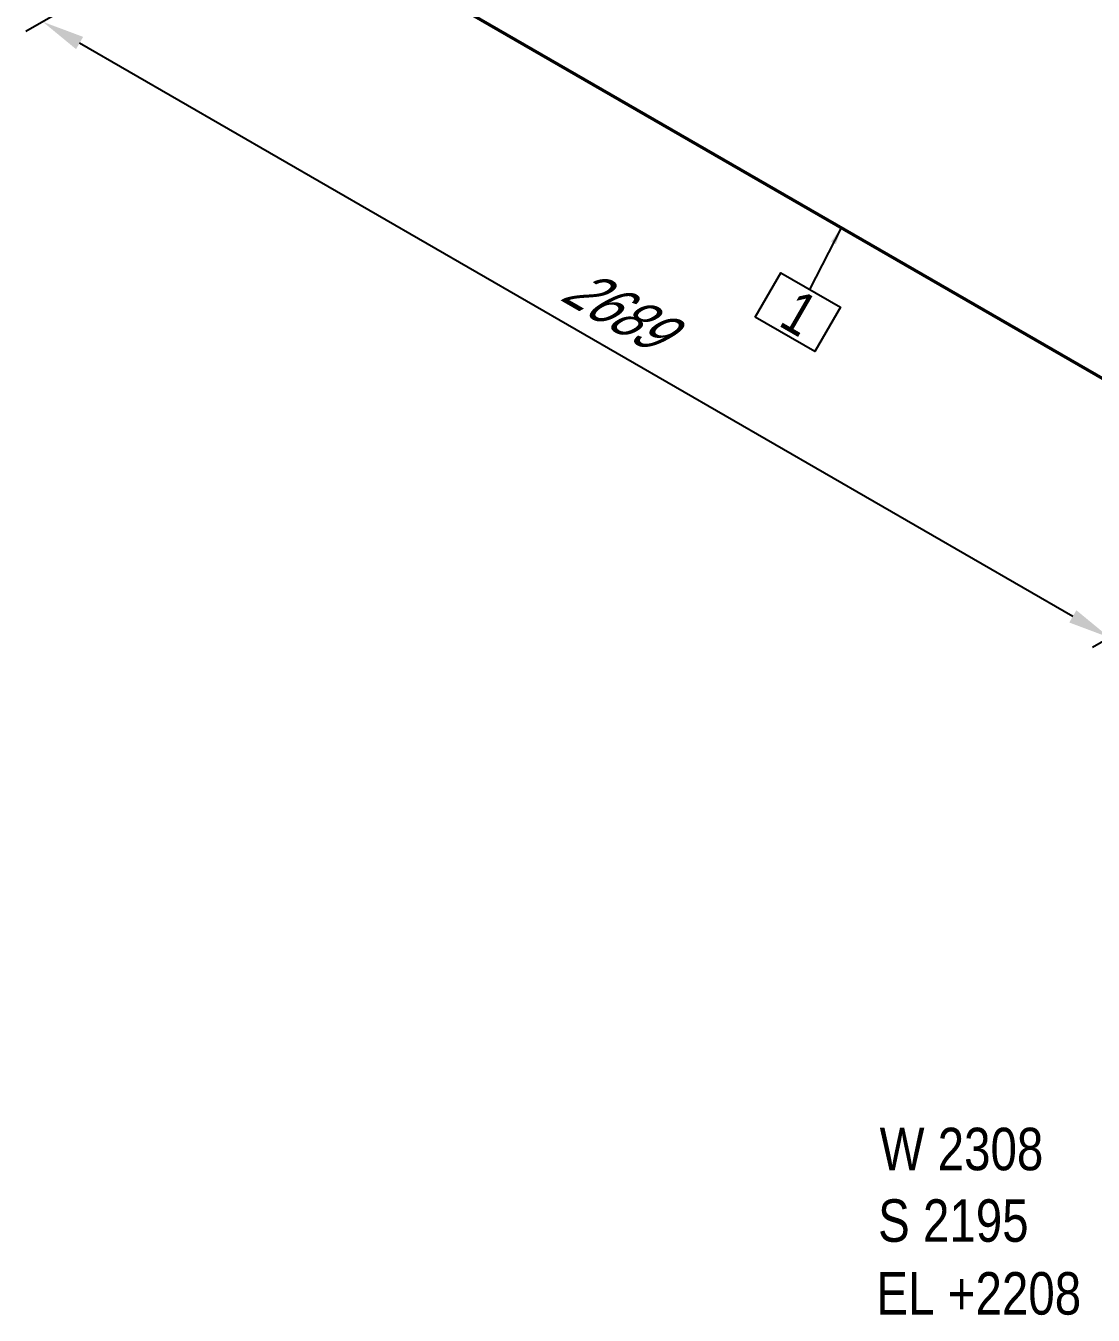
# Model space of a CAD drawing. Header units: millimetres. Extents: x 0 to 594, y 0 to 420.
# Drawn here: x 161.6 to 224.4, y 87 to 162.8 of the extents above; entities that cross this region are included whole.
import ezdxf
from ezdxf import colors
from ezdxf.entities.mleader import LeaderData, LeaderLine
from ezdxf.enums import TextEntityAlignment as Align
from ezdxf.math import Vec2, Vec3

# ---------------------------------------------------------------- set-up
doc = ezdxf.new("R2010")
doc.units = ezdxf.units.MM
doc.header["$LTSCALE"] = 0.25
doc.layers.add('주석', color=7, linetype='Continuous')
doc.layers.add('치수', color=1, linetype='Continuous')
doc.layers.add('파이프 작은 보어', color=30, linetype='Continuous', lineweight=50)
doc.styles.add('AdskIsoAnnotation', font='arial.ttf', dxfattribs={"width": 0.8, "height": 1})
doc.styles.add('AdskIsoMetric', font='arial.ttf', dxfattribs={"width": 0.8, "height": 2.5})
doc.styles.add('AdskIsoMetric30', font='arial.ttf', dxfattribs={"width": 0.8, "oblique": 30, "height": 2.5})
doc.styles.get("Standard").update_dxf_attribs({"font": 'arial.ttf'})
doc.dimstyles.new('AdskIsoMetric', dxfattribs={"dimtxt": 2.5, "dimasz": 2.5, "dimexe": 1, "dimexo": 2, "dimgap": 0.8, "dimtad": 1, "dimdec": 0, "dimrnd": 1, "dimzin": 0, "dimdsep": 46, "dimtxsty": 'AdskIsoMetric', "dimcen": 0, "dimclrt": 7, "dimadec": 0, "dimazin": 0, "dimtfac": 1, "dimtdec": 0, "dimtmove": 1, "dimatfit": 3, "dimfxl": 0, "dimfrac": 2, "dimtolj": 1, "dimtzin": 0, "dimarcsym": 0})

# ---------------------------------------------------------------- blocks, each defined once
blk = doc.blocks.new('*D86')
at = {"layer": 'Defpoints', "color": 0}
for p in [(175.579, 170.583), (162.589, 163.083), (238.336, 134.35)]:
    blk.add_point(p, dxfattribs=at)
at = {"layer": '치수', "color": 0, "lineweight": -2}
for p, q in [((173.579, 169.428), (161.589, 162.505)), ((223.18, 128.1), (164.754, 161.833)), ((236.336, 133.195), (224.346, 126.273))]:
    blk.add_line(p, q, dxfattribs=at)
at = {"layer": '치수', "color": 0}
for points in [[(164.962, 162.194), (164.545, 161.472), (162.589, 163.083)], [(223.389, 128.461), (222.972, 127.739), (225.346, 126.85)]]:
    blk.add_solid(points, dxfattribs=at)
at = {"layer": '치수', "color": 7, "insert": (196.234, 146.275), "char_height": 2.5, "attachment_point": 5, "rotation": 330, "style": 'AdskIsoMetric30'}
blk.add_mtext('\\A1;2689', dxfattribs=at)
blk = doc.blocks.new('AnnoRect')
at = {"color": 0, "linetype": 'ByBlock', "lineweight": -2}
blk.add_wipeout([(-0.81, -0.6), (-0.81, 0.6), (0.81, 0.6), (0.81, -0.6)], dxfattribs=at)
blk.add_lwpolyline([(-0.81, -0.6), (-0.81, 0.6), (0.81, 0.6), (0.81, -0.6)], close=True, dxfattribs=at)
at = {"color": 0, "linetype": 'ByBlock', "lineweight": -2, "style": 'AdskIsoAnnotation', "width": 0.8}
blk.add_attdef('XX', text='', height=1, dxfattribs=at).set_placement((0, 0), align=Align.MIDDLE_CENTER)

msp = doc.modelspace()

# ---------------------------------------------------------------- linework, layer by layer
at = {"layer": '파이프 작은 보어'}
msp.add_lwpolyline([(233.7237, 137.0129), (180.1912, 167.9199)], dxfattribs=at)

# ---------------------------------------------------------------- texts
at = {"layer": '주석', "style": 'AdskIsoAnnotation', "width": 0.8}
for s, p in [('W 2308', (211.8166, 95.515)), ('S 2195', (211.7252, 91.3057)), ('EL +2208', (211.6297, 87.0225))]:
    msp.add_text(s, height=2.5, dxfattribs=at).set_placement(p)

# ---------------------------------------------------------------- dimensions: what is measured, and where the dimension line sits
at = {"layer": '치수'}
dim = msp.add_linear_dim(base=(162.5885, 163.0828), p1=(238.3359, 134.35), p2=(175.5789, 170.5828), angle=150, text='2689', dimstyle='AdskIsoMetric', override={"dimtad": 0, "dimlfac": 37.105806, "dimtxsty": 'AdskIsoMetric30', "dimse1": 0, "dimse2": 0, "dimsd1": 0, "dimsd2": 0, "dimtmove": 1}, dxfattribs=at)
dim.commit()
dim.dimension.update_dxf_attribs({"geometry": '*D86', "text_midpoint": (196.2342, 146.2753), "dimtype": 160})

# ---------------------------------------------------------------- leaders
at = {"layer": '주석'}
ml = msp.add_multileader_mtext('Standard', dxfattribs=at)
ml.set_content('')
ml.set_leader_properties()
ml.build(insert=Vec2(0, 0))
ml.multileader.update_dxf_attribs({"dogleg_length": 0, "arrow_head_size": 0})
ctx = ml.context
ctx.base_point, ctx.arrow_head_size = Vec3(207.6876, 147.335), 0
notes = []
notes.append((ctx, [(0, (1, 1, 0), (207.6876, 147.335), (-1, 0), 0, [(0, [(209.5573, 150.9653)], 0, [])])]))
ctx.mtext, ml.multileader.dxf.content_type = None, 0
for ctx, leaders in notes:
    for number, flags, end, landing, length, lines in leaders:
        leader = LeaderData()
        leader.index, (leader.has_last_leader_line, leader.has_dogleg_vector, leader.attachment_direction) = number, flags
        leader.last_leader_point, leader.dogleg_vector, leader.dogleg_length = Vec3(end), Vec3(landing), length
        for number, points, colour, breaks in lines:
            line = LeaderLine()
            line.index, line.vertices, line.color, line.breaks = number, Vec3.list(points), colors.encode_raw_color(colour), breaks
            leader.lines.append(line)
        ctx.leaders.append(leader)

# ---------------------------------------------------------------- next in the draw order: block references
ref = msp.add_blockref('AnnoRect', (207, 146), dxfattribs=dict(at, xscale=2.500000000000001, yscale=2.500000000000001, zscale=2.500000000000001, rotation=330.0000000155564))
ref.add_attrib('XX_001', '1', (205.79, 145.2493), dxfattribs={"layer": '0', "color": 0, "linetype": 'ByBlock', "lineweight": -2, "height": 2.5, "rotation": 330, "style": 'AdskIsoAnnotation', "width": 0.8})

doc.saveas('drawing.dxf')
